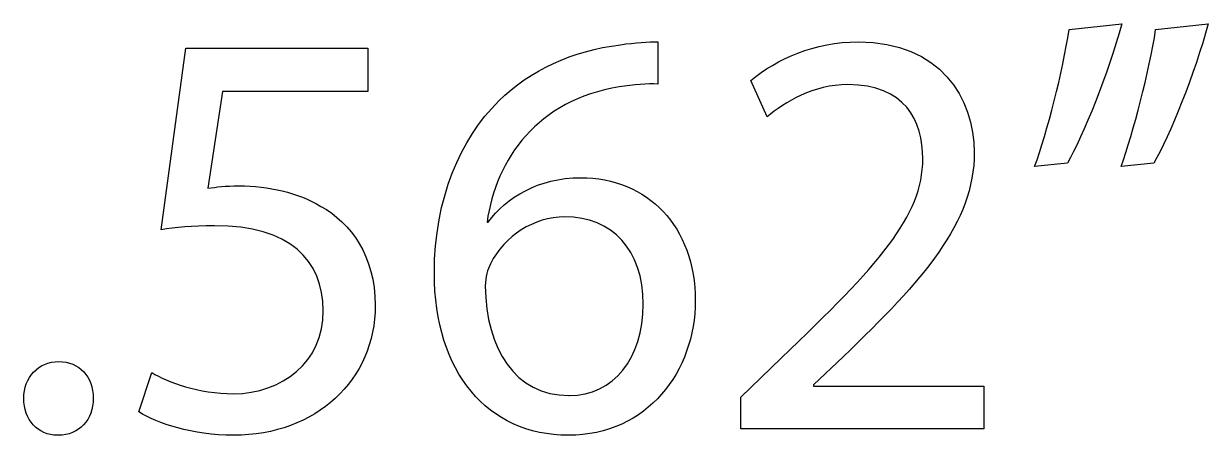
# Model space of a CAD drawing. Extents: x 14 to 1178, y 12 to 836.
# Drawn here: x 599.72 to 608.29, y 748.88 to 751.85 of the extents above; entities that cross this region are included whole.
import ezdxf

# ---------------------------------------------------------------- set-up
doc = ezdxf.new("R2010")
doc.units = 0
doc.layers.add('Gibson-Explorer-00-1958', color=7, linetype='CONTINUOUS')

msp = doc.modelspace()

# ---------------------------------------------------------------- linework, layer by layer
at = {"layer": 'Gibson-Explorer-00-1958', "color": 7}
for points in [[(607.2804, 751.81242), (607.661436, 751.854789), (607.661436, 751.854718)], [(607.906722, 751.81242), (608.287757, 751.854789), (608.287757, 751.854718)], [(604.304402, 751.723485), (604.304402, 751.418615), (604.304544, 751.418579)], [(600.710267, 750.364585), (600.888032, 751.676989), (602.20474, 751.676989), (602.20474, 751.363652), (602.20474, 751.363617)], [(605.095859, 751.181548), (604.977361, 751.44405)], [(602.20474, 751.363617), (601.154697, 751.363617), (601.048899, 750.665117)], [(607.267665, 750.847185), (607.030634, 750.821785)], [(607.894304, 750.847185), (607.656955, 750.821785)], [(603.068445, 750.419372), (603.076559, 750.419372)], [(605.646052, 749.445917), (605.430398, 749.242646), (605.430398, 749.234179), (606.662369, 749.234179), (606.662369, 748.925146), (604.905359, 748.925146), (604.905359, 748.925181)], [(604.905359, 748.925181), (604.905359, 749.153781), (605.197495, 749.437485)], [(600.549365, 749.048019), (600.642393, 749.331581)], [(603.660971, 749.166517), (603.665204, 749.166517), (603.665134, 749.166517)], [(599.965412, 748.878685), (599.961179, 748.878685), (599.961285, 748.878685)]]:
    msp.add_lwpolyline(points, dxfattribs=at)
for points in [[(607.030634, 750.821785), (607.123661, 751.071552), (607.233904, 751.507515), (607.2804, 751.81242)], [(607.661436, 751.854718), (607.563928, 751.499013), (607.382036, 751.041848), (607.267665, 750.847185)], [(607.656955, 750.821785), (607.74582, 751.071552), (607.860226, 751.507515), (607.906722, 751.81242)], [(608.287757, 751.854718), (608.190602, 751.499013), (608.008357, 751.041848), (607.894304, 750.847185)], [(603.152689, 751.295954), (603.381465, 751.52025), (603.686336, 751.659915), (604.033257, 751.702318)], [(604.033257, 751.702318), (604.1435, 751.719252), (604.236528, 751.723485), (604.304402, 751.723485)], [(604.977361, 751.44405), (605.163734, 751.600648), (605.438653, 751.72345), (605.756295, 751.72345)], [(605.756295, 751.72345), (606.344728, 751.72345), (606.594495, 751.31712), (606.594495, 750.92335)], [(604.025144, 751.397413), (603.43671, 751.304385), (603.131804, 750.876854), (603.068445, 750.419372)], [(604.304544, 751.418579), (604.228379, 751.422813), (604.130906, 751.414346), (604.025144, 751.397413)], [(605.680165, 751.414452), (605.430398, 751.414452), (605.223, 751.287487), (605.095859, 751.181548)], [(606.222067, 750.876819), (606.222067, 751.156219), (606.090798, 751.414452), (605.680165, 751.414452)], [(602.687269, 750.051248), (602.687269, 750.59315), (602.877769, 751.020681), (603.152689, 751.295954)], [(606.594495, 750.92335), (606.594495, 750.41535), (606.226195, 750.004717), (605.646052, 749.445917)], [(605.197495, 749.437485), (605.900298, 750.106317), (606.222067, 750.461881), (606.222067, 750.876819)], [(601.048899, 750.665117), (601.112293, 750.673583), (601.171559, 750.68205), (601.273195, 750.68205)], [(601.273195, 750.68205), (601.489201, 750.68205), (601.696599, 750.635519), (601.866108, 750.533919)], [(603.076559, 750.419372), (603.207828, 750.597454), (603.440697, 750.741317), (603.745602, 750.741317)], [(603.745602, 750.741317), (604.2324, 750.741317), (604.575159, 750.385752), (604.575159, 749.852281)], [(601.866108, 750.533919), (602.081761, 750.415385), (602.259526, 750.17405), (602.259526, 749.81852)], [(603.631373, 750.457577), (603.407077, 750.457577), (603.195199, 750.322181), (603.093563, 750.118911)], [(604.198745, 749.826952), (604.198745, 750.220546), (603.974132, 750.457577), (603.631373, 750.457577)], [(601.09543, 750.394219), (600.934528, 750.394219), (600.811902, 750.381519), (600.710267, 750.364585)], [(601.882971, 749.780279), (601.882971, 750.144452), (601.641459, 750.394219), (601.09543, 750.394219)], [(603.093563, 750.118911), (603.072749, 750.076719), (603.055675, 750.025883), (603.055675, 749.958185)], [(603.656702, 748.878721), (603.072432, 748.878721), (602.687269, 749.335885), (602.687269, 750.051248)], [(603.055675, 749.958185), (603.059908, 749.505148), (603.271681, 749.166517), (603.660971, 749.166517)], [(602.259526, 749.81852), (602.259526, 749.280746), (601.831995, 748.878721), (601.235306, 748.878721)], [(604.575159, 749.852281), (604.575159, 749.344317), (604.2324, 748.878721), (603.656702, 748.878721)], [(603.665134, 749.166517), (603.982775, 749.166517), (604.198745, 749.433146), (604.198745, 749.826952)], [(601.235306, 749.179287), (601.582228, 749.179287), (601.887099, 749.407887), (601.882971, 749.780279)], [(599.715681, 749.145315), (599.715681, 749.297785), (599.821444, 749.411979), (599.969575, 749.411979)], [(599.969575, 749.411979), (600.117706, 749.411979), (600.219342, 749.301913), (600.219342, 749.145315)], [(600.642393, 749.331581), (600.756763, 749.263883), (600.981059, 749.179287), (601.235306, 749.179287)], [(599.961285, 748.878685), (599.817281, 748.878685), (599.715681, 748.992879), (599.715681, 749.145315)], [(600.219342, 749.145315), (600.219342, 748.992879), (600.117706, 748.878685), (599.965412, 748.878685)], [(601.235306, 748.878721), (600.934528, 748.878721), (600.684761, 748.963281), (600.549365, 749.048019)]]:
    msp.add_open_spline(points, degree=3, dxfattribs=at)

doc.saveas('drawing.dxf')
